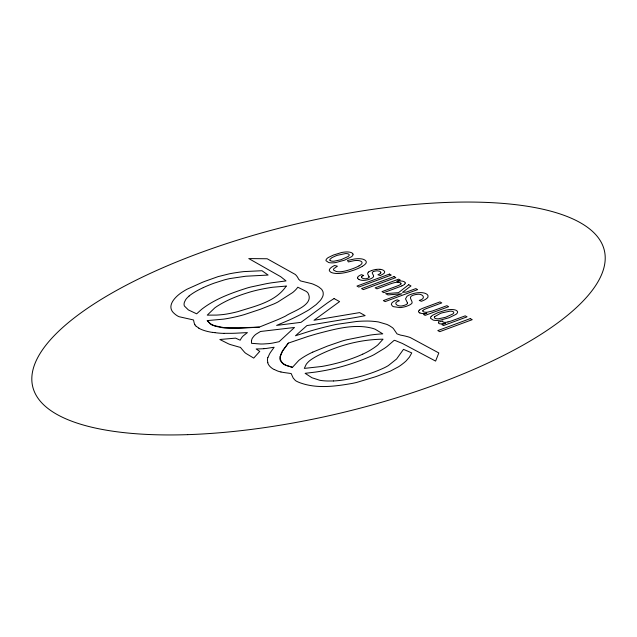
<?xml version="1.0" encoding="UTF-8"?>
<svg xmlns="http://www.w3.org/2000/svg" width="637" height="637" viewBox="0 0 637 637"><rect width="100%" height="100%" fill="white"/><g stroke="black" fill="none" stroke-linecap="round" stroke-linejoin="round"><path stroke-width="0.96" d="M280.24 356.234L282.812 350.708L288.338 343.104L307.607 336.575A106.578 35.226 -13.4 0 1 312.735 335.014L313.914 334.672A155.675 51.454 -13.4 0 1 317.314 333.692C335.038 329.122 353.965 323.54 372.255 328.262A64.393 21.284 -13.4 0 1 375.233 329.257L382.789 333.86L379.477 334.067A55.554 18.362 -13.4 0 0 370.232 335.078L346.608 339.792A45.315 14.977 -13.4 0 0 341.79 341.129L327.545 346.058L312.783 352.11M267.946 357.476L269.435 354.164A88.32 29.191 -13.4 0 1 270.494 352.365L274.133 347.253L266.266 348.447A25.679 8.488 -13.4 0 1 263.814 348.686M284.365 364.587A41.015 13.56 -13.4 0 0 285.997 365.415L292.439 367.342L298.761 360.454A39.239 12.971 -13.4 0 1 300.481 359.133L301.62 358.344A70.269 23.227 -13.4 0 1 303.355 357.206L304.542 356.473A50.506 16.689 -13.4 0 1 312.775 352.11M288.338 343.104L282.732 350.549A73.86 24.413 -13.4 0 0 281.984 351.879C280.153 355.287 279.181 360.399 282.701 363.114A56.613 18.712 -13.4 0 0 286.523 365.415L292.439 367.342M189.125 296.03L188.592 296.492A39.199 12.955 -13.4 0 0 185.614 299.772L184.411 302.241A54.79 18.107 -13.4 0 0 184.093 303.801L184.069 304.343A38.865 12.844 -13.4 0 0 184.427 306.039L188.353 309.908L196.666 313.826L201.499 309.431A131.668 43.515 -13.4 0 1 203.609 307.83C216.524 298.387 231.828 292.909 246.933 288.067A39.438 13.035 -13.4 0 1 250.978 286.976L266.218 283.728A73.414 24.262 -13.4 0 1 271.466 282.828L286.037 280.917L280.742 276.713L248.788 258.582L267.166 258.757L295.114 274.364A59.408 19.636 -13.4 0 1 296.078 275.264L296.842 276.179A109.906 36.325 -13.4 0 1 297.734 277.493L298.1 278.162A67.124 22.184 -13.4 0 1 298.498 279.094L300.553 280.941L311.135 283.505A52.935 17.494 -13.4 0 1 313.324 284.229L316.708 285.798A119.867 39.621 -13.4 0 1 319.161 287.263L321.685 289.341L322.848 291.404A68.207 22.542 -13.4 0 1 323.19 292.916L323.206 294.517A50.084 16.554 -13.4 0 1 322.64 296.659L321.796 298.291A66.877 22.104 -13.4 0 1 320.188 300.568L316.151 304.605L309.486 309.463A53.142 17.565 -13.4 0 1 307.472 310.721L301.548 314.009A134.598 44.486 -13.4 0 1 289.97 319.718L276.617 325.403L300.99 322.346L327.41 302.933A135.434 44.765 -13.4 0 1 334.067 298.578M359.045 265.868L359.921 265.334A9.977 3.296 -13.4 0 0 361.967 263.216A12.031 3.973 -13.4 0 0 361.123 261.369A13.361 4.411 -13.4 0 0 360.518 261.066L359.77 260.812A10.001 3.304 -13.4 0 0 356.091 260.509A9.563 3.161 -13.4 0 0 353.949 260.708L348.359 261.942L347.491 260.461L354.283 259.02A13.99 4.626 -13.4 0 1 362.055 258.988C363.815 259.37 366.856 260.445 366.235 262.762A14.651 4.841 -13.4 0 1 363.775 265.358L363.09 265.828A18.943 6.259 -13.4 0 1 362.318 266.306M362.74 354.156L361.927 354.522A59.583 19.691 -13.4 0 1 337.411 363.05L333.892 363.934A73.996 24.453 -13.4 0 1 330.133 364.818L326.064 365.67A49.973 16.514 -13.4 0 1 321.566 366.49L304.311 368.401L306.262 364.276A69.314 22.908 -13.4 0 1 307.48 362.803L308.563 361.665A24.294 8.026 -13.4 0 1 310.076 360.383L310.569 360.016A44.853 14.826 -13.4 0 1 317.943 355.573C338.08 345.437 360.431 339.425 383.036 339.195L377.94 344.848A45.02 14.882 -13.4 0 1 376.236 346.225L374.508 347.468A78.908 26.077 -13.4 0 1 372.764 348.638L370.376 350.143A48.054 15.885 -13.4 0 1 362.748 354.156M373.497 271.585L373.656 271.521A3.639 1.202 -13.4 0 1 376.204 270.892L376.841 270.829A3.973 1.314 -13.4 0 1 377.478 270.813L379.7 271.274A13.855 4.578 -13.4 0 1 380.17 271.521L380.87 272.349A5.534 1.831 -13.4 0 1 380.703 272.962M207.248 320.594L210.29 323.58A56.613 18.712 -13.4 0 0 214.558 325.714L223.945 327.641L238.883 328.23A73.86 24.413 -13.4 0 0 241.925 328.159L259.235 327.131L277.214 319.893A106.578 35.226 -13.4 0 0 281.618 317.935L282.589 317.489A155.675 51.454 -13.4 0 0 285.384 316.175C292.447 311.182 314.837 305.139 307.942 292.972A64.393 21.284 -13.4 0 0 306.349 291.459L297.805 287.223L296.707 288.649A55.554 18.362 -13.4 0 1 292.694 292.534L277.828 302.042A45.315 14.977 -13.4 0 1 273.966 303.913L260.453 309.24L244.393 314.582A50.506 16.689 -13.4 0 1 233.277 317.369L231.446 317.752A70.269 23.227 -13.4 0 1 228.635 318.293L226.692 318.643A39.239 12.971 -13.4 0 1 223.476 319.145L207.248 320.594L210.186 323.811A41.015 13.56 -13.4 0 0 211.667 324.695M438.471 322.035L442.795 321.016A6.474 2.142 -13.4 0 0 443.233 322.083A4.332 1.433 -13.4 0 0 445.128 322.362A4.841 1.6 -13.4 0 0 447.978 321.932M259.235 327.131L229.049 328.151A49.941 16.506 -13.4 0 1 220.577 327.402M333.565 380.958L327.959 381.006A54.79 18.107 -13.4 0 1 324.496 380.846L323.317 380.751A38.865 12.844 -13.4 0 1 319.694 380.257L312.019 377.773L305.107 373.33L315.633 372.056A131.668 43.515 -13.4 0 0 319.535 371.443C337.26 368.608 354.586 363.345 371.021 356.163A39.438 13.035 -13.4 0 0 374.19 354.586L384.23 348.487A73.414 24.262 -13.4 0 0 387.232 346.345L394.231 340.285L395.489 340.636L402.361 343.447L435.604 361.091L438.813 352.946L410.276 337.554A59.408 19.636 -13.4 0 0 408.508 336.957L406.661 336.44A109.906 36.325 -13.4 0 0 403.969 335.787L402.592 335.5A67.124 22.184 -13.4 0 0 400.641 335.142L397.018 333.876L393.491 328.7A52.935 17.494 -13.4 0 0 392.336 327.585L389.581 325.786A119.867 39.621 -13.4 0 0 386.874 324.416L378.569 321.98A68.207 22.542 -13.4 0 0 375.344 321.534L371.865 321.215A50.084 16.554 -13.4 0 0 367.087 321.048L363.369 321.104A66.463 21.969 -13.4 0 0 356.744 321.47L336.631 324.36A53.142 17.565 -13.4 0 0 333.501 325.005L325.181 326.98A134.598 44.486 -13.4 0 0 310.482 330.977L295.496 335.763L306.915 325.595L354.347 317.72A135.434 44.765 -13.4 0 0 365.136 315.626L359.642 312.6L314.001 320.26L339.593 301.596L334.083 298.578M223.953 333.334L231.446 333.326A88.32 29.191 -13.4 0 0 235.571 333.207L247.419 332.594L243.286 335.842A25.217 8.337 -13.4 0 0 242.466 336.678L242.299 336.877A47.926 15.837 -13.4 0 0 240.858 338.964L240.181 340.206L235.563 338.136L219.829 339.497L228.245 343.717A55.889 18.473 -13.4 0 0 230.403 344.577L239.154 347.077A102.262 33.801 -13.4 0 0 240.563 347.396A102.262 33.801 -13.4 0 0 240.985 348.081L244.712 352.428A55.889 18.473 -13.4 0 0 246.169 353.559L253.725 358.098L259.753 351.409L256.154 348.965L258.98 348.917A47.926 15.837 -13.4 0 0 263.806 348.694M214.916 332.665L212.567 332.331M220.657 327.354L217.814 326.765A56.9 18.807 -13.4 0 1 211.595 324.727M280.933 371.96L280.288 371.817A38.411 12.692 -13.4 0 1 277.143 370.814L274.364 369.524M419.855 312.95L421.638 313.444A8.934 2.954 -13.4 0 0 423.963 313.547L426.854 313.253L423.509 314.487L425.142 315.387L448.663 306.708L446.848 305.704L432.38 311.015L427.029 312.249A7.572 2.5 -13.4 0 1 423.318 311.692A5.908 1.951 -13.4 0 1 422.833 310.784M198.967 328.151L196.236 326.319M330.093 260.422L330.348 260.629A8.56 2.827 -13.4 0 0 330.874 260.891L331.081 260.963A7.007 2.317 -13.4 0 0 333.884 261.234L341.01 259.721L348.144 256.488A7.047 2.333 -13.4 0 0 348.694 255.986L348.941 255.676A6.967 2.301 -13.4 0 0 349.028 254.489L348.805 254.274A8.592 2.843 -13.4 0 0 348.335 253.988L347.937 253.837A6.903 2.285 -13.4 0 0 345.469 253.566L337.347 255.31A22.231 7.349 -13.4 0 0 335.683 255.923L331.949 257.619L330.014 259.283A6.872 2.269 -13.4 0 0 330.093 260.429M194.938 324.774L195.026 324.934A35.011 11.57 -13.4 0 0 196.228 326.327M280.336 360.096L281.052 361.466A56.9 18.807 -13.4 0 0 284.293 364.611M352.986 254.083L352.285 253.192A16.092 5.319 -13.4 0 0 351.608 252.77A13.098 4.332 -13.4 0 0 347.778 251.965A10.996 3.631 -13.4 0 0 341.52 252.539L333.462 255.023L328.254 257.547A11.171 3.695 -13.4 0 0 326.781 258.773L326.399 259.251A11.251 3.718 -13.4 0 0 326.033 260.74L328.644 262.5A11.952 3.949 -13.4 0 0 333.183 262.834A10.415 3.44 -13.4 0 0 335.699 262.571L344.521 260.175L351.449 256.775A10.582 3.496 -13.4 0 0 352.468 255.803A11.219 3.711 -13.4 0 0 352.986 254.083M267.906 362.7L267.636 361.601A59.663 19.723 -13.4 0 1 267.835 357.492M369.078 276.904L369.086 276.936A17.422 5.757 -13.4 0 0 369.006 276.713L368.003 274.682A54.886 18.139 -13.4 0 1 367.796 274.141L367.668 273.512A6.776 2.237 -13.4 0 1 368.528 272.079M373.601 276.291L373.338 275.232A65.738 21.73 -13.4 0 0 373.123 274.762L372.653 273.918A45.02 14.882 -13.4 0 1 372.303 273.217L372.303 272.389A2.723 0.9 -13.4 0 1 373.489 271.577M189.038 296.03A50.02 16.53 -13.4 0 1 203.291 287.637M203.251 287.629A60.523 20.002 -13.4 0 1 214.104 283.162L224.192 279.938A34.446 11.386 -13.4 0 1 229.838 278.576L245.747 276.227L268.113 275.057L261.966 270.717L243.724 271.609A81.273 26.858 -13.4 0 0 238.827 272.238L234.504 272.891A56.574 18.696 -13.4 0 0 229.201 273.854L218.101 276.617L205.003 281.291A74.091 24.485 -13.4 0 0 202.462 282.287L187.095 289.182A36.022 11.904 -13.4 0 0 183.671 291.22C176.33 295.48 164.816 306.126 174.737 313.922A123.339 40.768 -13.4 0 0 176.067 314.981L177.468 315.904A42.225 13.958 -13.4 0 0 179.204 316.74L193.513 319.957L194.142 322.824A86.353 28.538 -13.4 0 0 194.922 324.774M212.424 332.41A75.596 24.986 -13.4 0 1 198.8 328.214M223.89 333.382A59.663 19.723 -13.4 0 1 214.94 332.657M274.189 369.587A75.596 24.986 -13.4 0 1 267.715 362.748M280.925 371.968A86.353 28.538 -13.4 0 0 285.026 372.685L291.149 373.529L293.187 378.028L295.361 380.48A42.225 13.958 -13.4 0 0 296.85 381.404L298.586 382.208A123.339 40.768 -13.4 0 0 300.632 382.996C317.122 388.793 334.99 386.388 351.807 383.482A36.022 11.904 -13.4 0 0 356.919 382.367L374.93 376.929A74.091 24.485 -13.4 0 0 377.606 376.005L390.346 371.124L398.523 366.769A56.574 18.696 -13.4 0 0 401.66 364.611L403.93 362.827A81.273 26.858 -13.4 0 0 406.247 360.789L409.424 357.118L411.757 352.906L403.492 349.347L396.588 358.997L388.371 365.558A34.446 11.386 -13.4 0 1 384.302 367.788C370.718 374.102 356.115 378.219 341.289 380.281A39.199 12.955 -13.4 0 1 333.565 380.958M280.216 360.128A49.941 16.506 -13.4 0 1 280.169 356.25M359.101 265.876A23.067 7.628 -13.4 0 1 352.325 268.822A21.841 7.222 -13.4 0 1 345.66 270.884A10.909 3.607 -13.4 0 1 339.21 271.8A10.59 3.496 -13.4 0 1 336.32 271.505L333.764 270.215A8.902 2.938 -13.4 0 1 333.716 268.918A7.931 2.62 -13.4 0 1 334.059 268.48L337.403 266.194L334.473 265.494L331.965 266.951A13.576 4.491 -13.4 0 0 329.409 270.86L330.595 272.055A18.497 6.115 -13.4 0 0 336.846 273.496A15.089 4.985 -13.4 0 0 344.099 272.835L344.673 272.724A19.269 6.37 -13.4 0 0 350.032 271.394L353.129 270.399A25.655 8.48 -13.4 0 0 362.357 266.314M380.106 269.308A14.094 4.658 -13.4 0 1 383.259 270.231L384.66 271.41L384.573 272.676A8.52 2.819 -13.4 0 1 383.355 273.862L380.321 275.526L377.908 274.77L379.334 274.061A5.629 1.863 -13.4 0 0 380.711 272.962M375.838 269.467A8.679 2.867 -13.4 0 1 380.05 269.34M371.514 270.574A7.771 2.572 -13.4 0 1 375.83 269.491M368.497 272.079A6.784 2.245 -13.4 0 1 371.546 270.598M369.046 276.944A4.148 1.37 -13.4 0 1 368.759 277.708A2.628 0.868 -13.4 0 1 365.765 278.767L363.154 278.608L361.45 277.421A4.555 1.505 -13.4 0 1 361.569 276.912M361.513 276.92A4.945 1.632 -13.4 0 1 363.711 275.487L361.394 274.698A9.794 3.241 -13.4 0 0 358.32 276.378A7.716 2.548 -13.4 0 0 357.699 277.947M359.085 279.46A15.535 5.136 -13.4 0 1 357.572 277.979M359.053 279.468A13.504 4.459 -13.4 0 0 361.091 280.169A9.475 3.129 -13.4 0 0 363.385 280.391A7.429 2.452 -13.4 0 0 366.538 280.041A6.943 2.293 -13.4 0 0 372.526 277.756A6.975 2.301 -13.4 0 0 373.585 276.291M397.958 282.295A5.892 1.951 -13.4 0 0 394.454 282.645L391.97 283.354A22.518 7.445 -13.4 0 0 389.549 284.198L376.945 288.848L375.129 287.844L398.651 279.165L400.275 280.057L396.819 281.331L400.315 281.021A9.141 3.018 -13.4 0 1 402.56 281.188L403.922 281.594A10.98 3.631 -13.4 0 1 405.204 283.003M397.854 282.382A6.712 2.222 -13.4 0 1 401.023 283.863M400.928 283.879A4.865 1.608 -13.4 0 1 399.136 285.201L397.878 285.734A36.277 11.992 -13.4 0 1 396.469 286.284L382.001 291.627L383.816 292.63L399.001 287.024A23.688 7.827 -13.4 0 0 401.875 285.886M404.447 284.413A8.99 2.97 -13.4 0 1 401.843 285.878M405.124 283.019A7.644 2.524 -13.4 0 1 404.471 284.413M422.88 310.776A4.34 1.433 -13.4 0 1 424.027 309.646A5 1.656 -13.4 0 1 424.314 309.502L425.389 309.001A19.508 6.45 -13.4 0 1 427.467 308.189L441.767 302.909L439.952 301.906L424.218 307.727A25.95 8.576 -13.4 0 0 422.148 308.539L421.997 308.611A6.505 2.15 -13.4 0 0 421.527 308.826A8.783 2.906 -13.4 0 0 419.313 310.131M418.613 311.525A7.071 2.333 -13.4 0 1 419.273 310.131M419.879 312.942A11.108 3.671 -13.4 0 1 418.533 311.549M447.986 321.94A17.645 5.829 -13.4 0 0 452.923 320.379L465.249 315.841L467.064 316.844L443.543 325.523L441.911 324.623L445.478 323.301L441.027 323.891A5.136 1.696 -13.4 0 1 439.044 323.54A8.998 2.97 -13.4 0 1 438.527 322.027M407.521 303.021L406.995 304.072A3.981 1.314 -13.4 0 1 406.183 304.597L404.535 305.266A4.443 1.465 -13.4 0 1 402.974 305.672C398.475 307.321 391.429 303.037 399.391 300.736L397.201 299.82L395.266 300.648A10.781 3.567 -13.4 0 0 392.814 302.105A9.579 3.169 -13.4 0 0 391.859 302.997L391.341 304.43L392.336 305.991A22.844 7.548 -13.4 0 0 393.451 306.66L399.972 307.599A8.878 2.938 -13.4 0 0 401.995 307.368L404.025 306.978A9.045 2.994 -13.4 0 0 406.597 306.246L408.763 305.386A8.265 2.731 -13.4 0 0 410.419 304.486C415.093 302.487 408.444 298.705 411.088 296.301A4.547 1.505 -13.4 0 1 412.115 295.687L413.532 295.122A5.096 1.688 -13.4 0 1 415.109 294.684L415.523 294.597A5.86 1.935 -13.4 0 1 416.781 294.405C422.53 293.044 426.989 298.514 419.226 300.417L421.423 301.301L423.637 300.361A12.135 4.013 -13.4 0 0 425.986 299.04L426.886 298.355A11.466 3.79 -13.4 0 0 427.976 297.041C428.86 294.175 424.752 293.012 422.61 292.741A13.473 4.451 -13.4 0 0 420.691 292.598L418.636 292.662A10.184 3.368 -13.4 0 0 415.738 293.044L414.297 293.339A9.722 3.217 -13.4 0 0 411.558 294.119A10.511 3.472 -13.4 0 0 409.679 294.835L408.604 295.337A8.615 2.851 -13.4 0 0 406.916 296.388L405.522 298.88L407.521 303.021M251.456 341.034L251.575 343.327L260.629 344.004A34.653 11.45 -13.4 0 0 263.551 343.964L268.671 343.622A23.227 7.676 -13.4 0 0 272.859 343.032L279.094 341.703L294.501 327.466L260.477 331.487L256.361 333.979A23.227 7.676 -13.4 0 0 254.274 335.715L252.523 337.913A34.653 11.45 -13.4 0 0 251.87 339.195L251.456 341.034M286.236 286.077C275.582 302.002 254.943 306.15 237.848 311.628A44.853 14.826 -13.4 0 1 226.732 314.025L225.848 314.16A24.294 8.026 -13.4 0 1 222.751 314.582L220.068 314.837A69.314 22.908 -13.4 0 1 216.612 315.084L207.256 315.14L214.78 307.894A49.973 16.514 -13.4 0 1 217.44 306.071L220.099 304.438A73.996 24.453 -13.4 0 1 222.743 302.949L225.363 301.564A59.583 19.691 -13.4 0 1 248.741 292.423L249.688 292.12A48.054 15.885 -13.4 0 1 259.912 289.532L263.654 288.768A78.908 26.077 -13.4 0 1 266.545 288.227L269.586 287.709A45.02 14.882 -13.4 0 1 272.923 287.223L286.236 286.077M434.657 316.708L434.561 316.86A6.872 2.269 -13.4 0 0 434.649 318.006L434.904 318.205A8.56 2.827 -13.4 0 0 435.429 318.476L435.628 318.548A7.007 2.317 -13.4 0 0 438.439 318.811L445.566 317.298L452.7 314.065A7.047 2.333 -13.4 0 0 453.241 313.563L453.496 313.253A6.967 2.301 -13.4 0 0 453.584 312.066L453.361 311.851A8.592 2.843 -13.4 0 0 452.883 311.565L452.493 311.413A6.903 2.285 -13.4 0 0 450.025 311.143L441.903 312.894A22.231 7.349 -13.4 0 0 440.231 313.5L434.657 316.708M431.122 316.597L430.946 316.828A11.251 3.718 -13.4 0 0 430.588 318.317L433.2 320.077A11.952 3.949 -13.4 0 0 437.738 320.419A10.415 3.44 -13.4 0 0 440.247 320.148L449.077 317.752L456.004 314.352A10.582 3.496 -13.4 0 0 457.024 313.38A11.219 3.711 -13.4 0 0 457.541 311.66L456.84 310.768A16.092 5.319 -13.4 0 0 456.164 310.354A13.098 4.332 -13.4 0 0 452.334 309.542A10.996 3.631 -13.4 0 0 446.067 310.123L438.017 312.6L432.81 315.124A11.171 3.695 -13.4 0 0 431.329 316.35L431.122 316.597M408.739 284.723L398.459 292.67L385.632 293.633L387.989 294.923L401.851 293.761L383.339 300.592L385.154 301.596L417.625 289.612L415.81 288.609L406.486 292.057L402.496 292.343L410.984 285.957L408.739 284.723M389.43 274.085L356.967 286.069L358.782 287.072L391.245 275.088L389.43 274.085M394.024 276.617L361.553 288.601L363.377 289.604L395.84 277.621L394.024 276.617M470.265 318.604L437.794 330.587L439.753 331.662L472.224 319.678L470.265 318.604M187.676 434.649A293.832 97.119 -13.4 0 0 604.863 253.152A293.832 97.119 -13.4 0 0 162.961 267.699A293.832 97.119 -13.4 0 0 187.676 434.649"/></g></svg>
